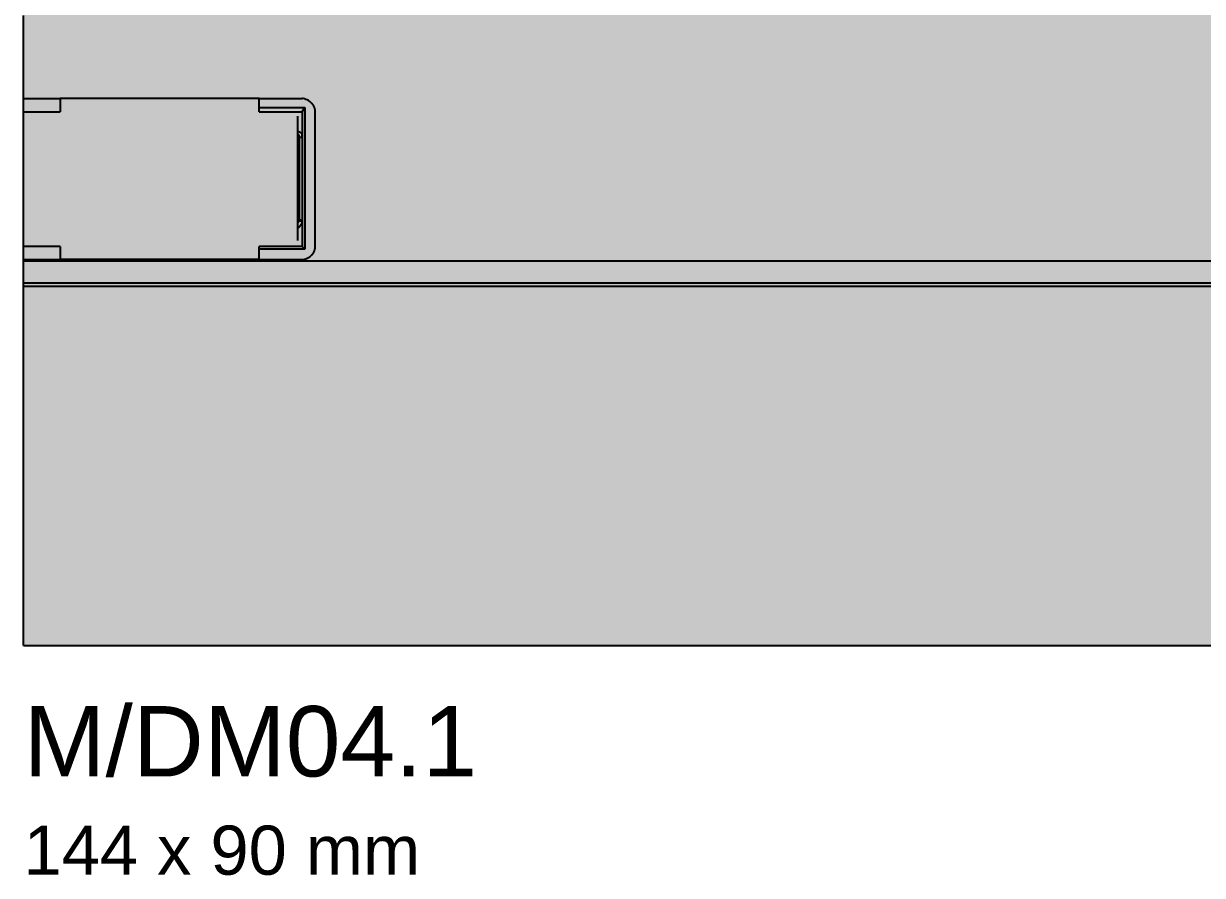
# Model space of a CAD drawing. Header units: millimetres. Extents: x 0 to 966, y -664 to 90.
# Drawn here: x 250 to 322, y -404 to -352 of the extents above; entities that cross this region are included whole.
import ezdxf

# ---------------------------------------------------------------- set-up
doc = ezdxf.new("R2010")
doc.units = ezdxf.units.MM
doc.layers.add('HDL_BODY', color=7, linetype='Continuous')
doc.layers.add('HDL_DETAIL', color=7, linetype='Continuous')
doc.styles.add('HDL_ARIAL', font='arial.ttf')

# ---------------------------------------------------------------- blocks, each defined once
blk = doc.blocks.new('M_DM04.1_FRONT')
at = {"layer": 'HDL_BODY', "true_color": 0x202126}
blk.add_hatch(color=250, dxfattribs=at).paths.add_polyline_path([(0, 0), (144, 0), (144, 90), (0, 90)])
at = {"layer": 'HDL_BODY', "true_color": 0x2a2a30}
blk.add_hatch(color=250, dxfattribs=at).paths.add_polyline_path([(0.4, 20.52), (143.6, 20.52), (143.6, 68.31), (0.4, 68.31)])
at = {"layer": 'HDL_BODY', "true_color": 0x23242a}
blk.add_hatch(color=250, dxfattribs=at).paths.add_polyline_path([(0.4, 0.5), (143.6, 0.5), (143.6, 19.8), (0.4, 19.8)])
at = {"layer": 'HDL_DETAIL', "color": 251, "true_color": 0x52555c}
for points in [[(0, 32.315), (0, 32.828), (0, 33.34), (0, 33.853), (0, 34.366), (0, 34.879), (0, 35.391), (0, 35.904), (0, 36.417), (0, 36.93), (0, 37.442), (0, 37.955), (0, 38.468)], [(0, 33.399), (2.229, 33.399)], [(2.229, 33.399), (2.229, 32.586)], [(14.393, 33.399), (2.229, 33.399)], [(14.393, 32.586), (14.393, 33.399)], [(14.393, 33.399), (17.006, 33.399)], [(17.817, 32.586), (17.81, 32.681), (17.791, 32.773), (17.76, 32.861), (17.719, 32.944), (17.669, 33.023), (17.611, 33.095), (17.546, 33.162), (17.476, 33.221), (17.402, 33.273), (17.324, 33.317), (17.245, 33.352), (17.164, 33.378), (17.084, 33.394), (17.006, 33.399)], [(0, 24.374), (0, 32.586)], [(0, 32.586), (2.229, 32.586)], [(14.393, 32.857), (17.186, 32.857)], [(14.393, 32.586), (17.006, 32.586)], [(17.006, 32.586), (17.186, 32.857)], [(17.006, 32.586), (17.006, 24.374)], [(17.186, 32.857), (17.186, 24.194)], [(17.817, 24.374), (17.817, 32.586)], [(16.735, 32.315), (16.735, 24.735)], [(16.735, 31.413), (16.774, 31.408), (16.813, 31.393), (16.851, 31.37), (16.89, 31.341), (16.929, 31.307), (16.967, 31.27), (17.006, 31.231)], [(16.825, 31.051), (16.825, 31.096), (16.822, 31.138), (16.814, 31.175), (16.799, 31.204), (16.773, 31.224), (16.735, 31.231)], [(16.825, 31.051), (16.825, 25.998)], [(16.825, 31.051), (16.825, 31.051), (16.916, 31.051), (17.006, 31.051)], [(17.006, 31.142), (17.006, 31.231)], [(17.006, 31.051), (17.006, 31.142)], [(17.006, 31.051), (17.006, 25.908)], [(16.735, 25.818), (16.773, 25.825), (16.799, 25.845), (16.814, 25.874), (16.822, 25.912), (16.825, 25.954), (16.825, 25.998)], [(17.006, 25.908), (16.916, 25.908), (16.916, 25.998), (16.825, 25.998)], [(16.735, 25.547), (16.825, 25.547)], [(16.825, 25.547), (16.864, 25.586), (16.901, 25.625), (16.934, 25.663), (16.963, 25.702), (16.986, 25.741), (17, 25.779), (17.006, 25.818)], [(17.006, 25.818), (17.006, 25.908)], [(0, 23.472), (0, 24.735)], [(2.229, 24.374), (0, 24.374)], [(2.229, 24.374), (2.229, 23.562)], [(14.393, 23.562), (14.393, 24.374)], [(17.006, 24.374), (14.393, 24.374)], [(17.186, 24.194), (14.393, 24.194)], [(17.006, 23.562), (17.084, 23.568), (17.164, 23.583), (17.245, 23.609), (17.324, 23.644), (17.402, 23.688), (17.476, 23.74), (17.546, 23.799), (17.611, 23.865), (17.669, 23.938), (17.719, 24.016), (17.76, 24.099), (17.791, 24.187), (17.81, 24.279), (17.817, 24.374)], [(17.006, 24.374), (17.186, 24.194)], [(0, 23.562), (2.229, 23.562)], [(143.781, 23.472), (0, 23.472)], [(0, 22.118), (0, 22.118), (0, 22.208), (0, 22.299), (0, 22.352), (0, 22.401), (0, 22.442), (0, 22.469), (0, 22.479), (0, 22.533), (0, 22.582), (0, 22.622), (0, 22.65), (0, 22.66), (0, 22.705), (0, 22.75), (0, 22.795), (0, 22.84), (0, 22.885), (0, 22.931), (0, 22.991), (0, 23.051), (0, 23.111), (0, 23.171), (0, 23.231), (0, 23.291), (0, 23.352), (0, 23.412), (0, 23.472)], [(14.393, 23.562), (2.229, 23.562)], [(14.393, 23.562), (17.006, 23.562)], [(0, 21.938), (0, 22.118)], [(143.781, 22.118), (0, 22.118)], [(0, 21.938), (143.963, 21.938)], [(0, 21.397), (0, 21.441), (0, 21.473), (0, 21.5), (0, 21.532), (0, 21.577), (0, 21.667), (0, 21.757), (0, 21.848), (0, 21.938)], [(0, 0), (0, 21.397)], [(0, 0), (128.013, 0)]]:
    blk.add_lwpolyline(points, dxfattribs=at)
blk.add_lwpolyline([(16.735, 31.413), (16.735, 31.413)], close=True, dxfattribs=at)

msp = doc.modelspace()

# ---------------------------------------------------------------- block references
msp.add_blockref('M_DM04.1_FRONT', (250, -390))

# ---------------------------------------------------------------- texts
at = {"color": 7, "style": 'HDL_ARIAL'}
for s, height, p in [('M/DM04.1', 4.3, (250, -398)), ('144 x 90 mm', 3, (250, -404))]:
    msp.add_text(s, height=height, dxfattribs=at).set_placement(p)

doc.saveas('drawing.dxf')
